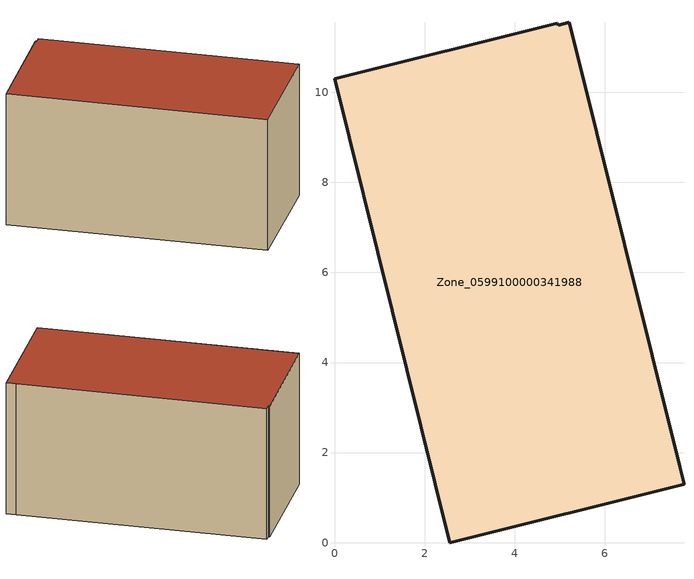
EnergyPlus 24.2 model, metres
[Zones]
Zone_0599100000341988
 floor ground (C_G): 5.21,11.55 7.67,1.7 7.76,1.3 2.56,0 0,10.3 4.95,11.54 4.96,11.49 z0
 wall outside (C_F): 7.67,1.7 5.21,11.55 4.96,11.49 4.95,11.54 0,10.3 2.56,0 7.76,1.3 7.67,1.7 z0:5.67
 roof outside (C_R): 2.56,0 7.76,1.3 7.67,1.7 5.21,11.55 4.96,11.49 4.95,11.54 0,10.3 z5.67
[BUILDING]
Pand.0599100000341988: North Axis=0; Terrain=City; Loads Convergence Tolerance Value=0.04; Temperature Convergence Tolerance Value=0.4; Solar Distribution=FullExterior; Maximum Number of Warmup Days=25; Minimum Number of Warmup Days=1
[Site:Location]
Rotterdam.The.Hague.AP_ZH_NLD Design_Conditions: Latitude=51.96; Longitude=4.45; Time Zone=1; Elevation=-4.5
[SITE:GROUNDTEMPERATURE:BUILDINGSURFACE]
18, 18, 18, 18, 18, 18, 18, 18, 18, 18, 18, 18
[MATERIAL] Thermal Absorptance=0.9; Solar Absorptance=0.7; Visible Absorptance=0.7
Name | Roughness | Thickness | Conductivity | Density | Specific Heat
G.TC.1992-2005 | MediumSmooth | 0.15 | 0.06 | 540 | 1210
F.TC.1992-2005 | Rough | 0.3 | 0.12 | 1920 | 840
R.TC.1992-2005 | MediumRough | 0.2 | 0.08 | 1500 | 1000
[CONSTRUCTION]
C_G: G.TC.1992-2005
C_F: F.TC.1992-2005
C_R: R.TC.1992-2005
[ZONE]
Zone_0599100000341988: Type=1; Multiplier=1; Ceiling Height=Autocalculate; Volume=Autocalculate; Floor Area=autocalculate; Part of Total Floor Area=Yes
[ZONEINFILTRATION:DESIGNFLOWRATE]
Infil_Zone_0599100000341988: Zone or ZoneList or Space or SpaceList=Zone_0599100000341988; Schedule=AlwaysOn; Design Flow Rate Calculation Method=Flow/Area; Flow Rate per Floor Area=0.0015; Constant Term Coefficient=1; Temperature Term Coefficient=0; Velocity Term Coefficient=0; Velocity Squared Term Coefficient=0
[HVACTEMPLATE:ZONE:IDEALLOADSAIRSYSTEM]
Zone_0599100000341988: Maximum Heating Supply Air Temperature=50; Minimum Cooling Supply Air Temperature=13; Maximum Heating Supply Air Humidity Ratio=0.0156; Minimum Cooling Supply Air Humidity Ratio=0.0077; Heating Limit=NoLimit; Cooling Limit=NoLimit; Dehumidification Control Type=ConstantSensibleHeatRatio; Cooling Sensible Heat Ratio=0.7; Dehumidification Setpoint=60; Humidification Control Type=None; Humidification Setpoint=30; Outdoor Air Method=None; Outdoor Air Flow Rate per Person=0.00944; Outdoor Air Flow Rate per Zone Floor Area=0; Outdoor Air Flow Rate per Zone=0; Demand Controlled Ventilation Type=None; Outdoor Air Economizer Type=NoEconomizer; Heat Recovery Type=None; Sensible Heat Recovery Effectiveness=0.7; Latent Heat Recovery Effectiveness=0.65
[ZONECONTROL:THERMOSTAT]
ThermostatControl_Zone_0599100000341988: Zone or ZoneList=Zone_0599100000341988; Control Type Schedule=DualSetpointControlType; Control 1=Thermostat_Zone_0599100000341988; Temperature Difference Between Cutout And Setpoint=0
[THERMOSTATSETPOINT:DUALSETPOINT]
Thermostat_Zone_0599100000341988: Heating Setpoint Temperature Schedule=HeatingSetpoint_Zone_0599100000341988; Cooling Setpoint Temperature Schedule=CoolingSetpoint_Zone_0599100000341988
[SCHEDULE:COMPACT]
HeatingSetpoint_Zone_0599100000341988: Through: 12/31, For: AllDays, Until: 24:00, 21
CoolingSetpoint_Zone_0599100000341988: Through: 12/31, For: AllDays, Until: 24:00, 24
DualSetpointControlType: Through: 12/31, For: AllDays, Until: 24:00, 4
AlwaysOn: Through: 12/31, For: AllDays, Until: 24:00, 1
